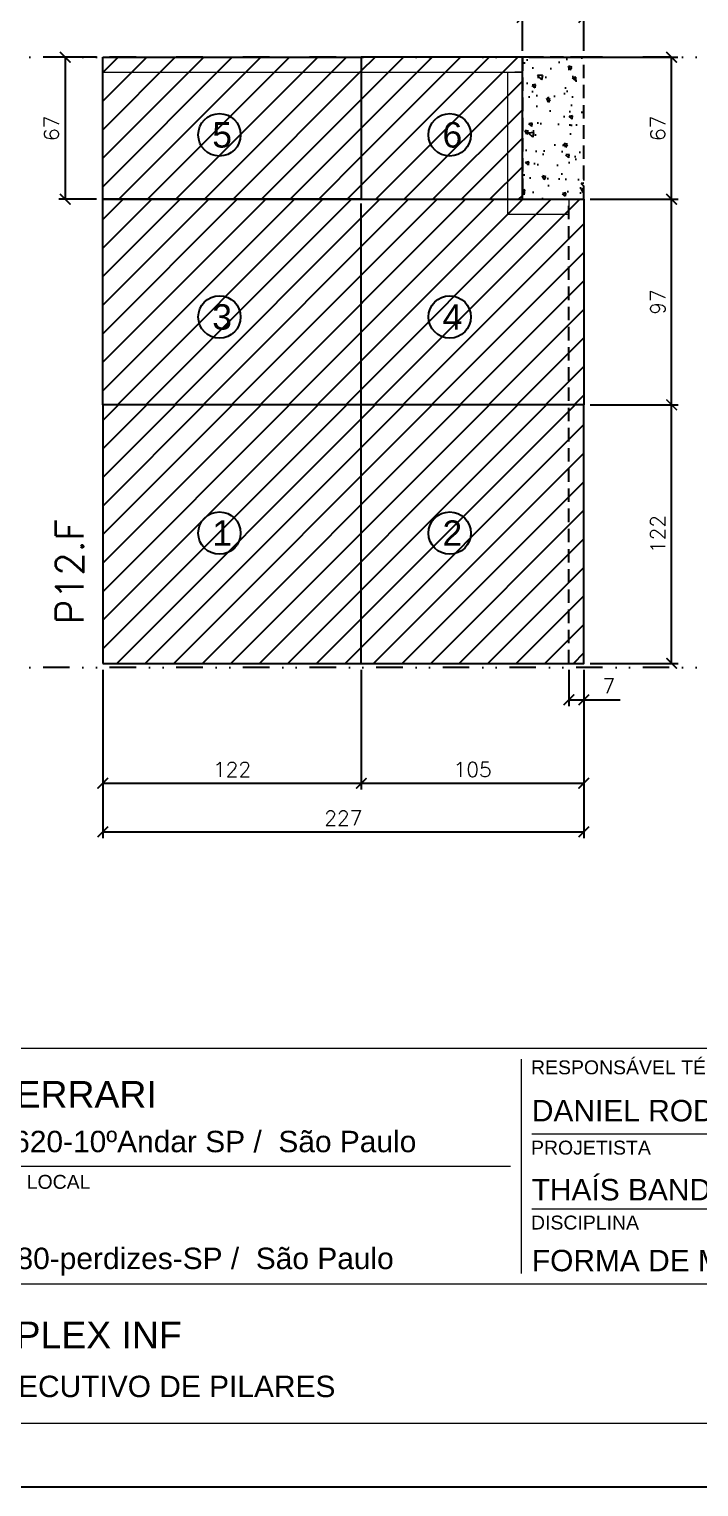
# Model space of a CAD drawing. Extents: x -23436 to 4767, y -3862 to 10024.
# Drawn here: x -15367 to -15051, y -518 to 170 of the extents above; entities that cross this region are included whole.
import ezdxf
from ezdxf.enums import TextEntityAlignment as Align

# ---------------------------------------------------------------- set-up
doc = ezdxf.new("R2010")
doc.units = 0
doc.header["$PDMODE"] = 2
doc.header["$PDSIZE"] = 10
doc.linetypes.add('DIVIDE2', pattern=[0.625, 0.25, -0.125, 0, -0.125, 0, -0.125])
doc.linetypes.add('HIDDEN', pattern=[9.525, 6.35, -3.175])
doc.layers.get('0').update_dxf_attribs({"lineweight": 13})
doc.layers.get('Defpoints').update_dxf_attribs({"lineweight": 13})
for name, color, linetype, lineweight in [('A-GENM', 7, 'Continuous', 18), ('cotas', 4, 'Continuous', 13), ('FOLHA MB', 7, 'Continuous', 13), ('Texto Seção', 7, 'Continuous', 15)]:
    doc.layers.add(name, color=color, linetype=linetype, lineweight=lineweight)
for name, color, linetype in [('Concreto', 250, 'HIDDEN'), ('Cota', 4, 'Continuous'), ('MB Logo', 254, 'Continuous'), ('Nível', 160, 'Continuous'), ('Painéis', 30, 'Continuous'), ('Reaproveitamento', 252, 'Continuous'), ('Romaneio', 10, 'Continuous'), ('Sarrafo de Pressão', 42, 'HIDDEN')]:
    doc.layers.add(name, color=color, linetype=linetype)
doc.layers.add('Laje_Perimetro', color=7, linetype='Continuous', plot=False)
doc.styles.add('ARIAL', font='arial.ttf', dxfattribs={"oblique": 15, "height": 25})
doc.styles.add('MB_C01', font='arial.ttf', dxfattribs={"height": 1.3})
doc.styles.add('MB_C02', font='arial.ttf', dxfattribs={"height": 2})
doc.styles.add('MB_C03', font='arial.ttf', dxfattribs={"height": 2.5})
doc.styles.add('REGUA-120', font='ROMANS.shx', dxfattribs={"height": 15})
doc.styles.add('ROMANS', font='romans.shx')
doc.dimstyles.new('Cota Paínel', dxfattribs={"dimtxt": 7, "dimasz": 5, "dimexe": 3, "dimexo": 3, "dimgap": 3, "dimtad": 1, "dimdec": 1, "dimzin": 12, "dimdsep": 46, "dimtxsty": 'ROMANS', "dimblk": 'ARCHTICK', "dimcen": 0, "dimclrd": 4, "dimclre": 4, "dimclrt": 1, "dimadec": 1, "dimazin": 3, "dimtfac": 1, "dimtdec": 1, "dimtmove": 0, "dimatfit": 3, "dimldrblk": 'OBLIQUE', "dimfxl": 0, "dimtolj": 1, "dimtzin": 12, "dimarcsym": 0})
doc.dimstyles.new('PAINEL', dxfattribs={"dimtxt": 7, "dimasz": 5, "dimexe": 3, "dimexo": 3, "dimgap": 3, "dimtad": 1, "dimdec": 1, "dimzin": 12, "dimdsep": 46, "dimtxsty": 'ROMANS', "dimblk": 'ARCHTICK', "dimcen": 0, "dimclrd": 4, "dimclre": 4, "dimclrt": 1, "dimadec": 1, "dimazin": 3, "dimtfac": 1, "dimtdec": 1, "dimtmove": 0, "dimatfit": 3, "dimldrblk": 'OBLIQUE', "dimfxl": 0, "dimtolj": 1, "dimtzin": 12, "dimarcsym": 0})
pattern_1 = [(140, (1606.151, 12872.556), (1.593909, 18.218467), [1.905, -20.955]), (85, (1606.15, 12872.556), (-19.105685, -3.524342), [1.524, -16.764058]), (190.45144, (1606.284, 12874.074), (-17.511775, 14.694125), [1.619001, -17.809024]), (136.1842, (1601.07, 12872.556), (4.204233, 27.107904), [2.8575, -31.4325]), (186.63556, (1601.42, 12874.815), (-24.742612, 23.740413), [2.428502, -26.71356]), (81.18415, (1601.07, 12872.556), (-24.742612, 23.740413), [2.285997, -25.145973]), (111, (1602.341, 12875.096), (10.22652, 15.161439), [1.905, -20.955]), (56, (1602.34, 12875.096), (-18.418797, 6.180203), [1.524, -16.764]), (161.451445, (1603.193, 12876.359), (-8.192277, 21.341642), [1.619001, -17.808994]), (127.5, (1606.151, 12872.5555), (-8.4555039, 0.3088603), [0, -16.5608, 0, -17.018, 0, -16.8275]), (97.5, (1606.151, 12872.5555), (-10.0180575, 6.6819663), [0, -9.7028, 0, -16.1798, 0, -6.4135]), (57.5, (1606.151, 12866.891), (0.5728744, 13.5590595), [0, -6.35, 0, -19.812, 0, -26.289]), (47.5, (1606.151, 12864.351), (-2.542649, 14.812918), [0, -8.255, 0, -13.1572, 0, -18.669])]
pattern_2 = [(45, (-11602.353, -4e-12), (-6.735192, 6.735192), [])]

# ---------------------------------------------------------------- blocks, each defined once
blk = doc.blocks.new('A$C169d8357')
at = {"layer": 'FOLHA MB', "color": 1}
for p, q in [((1109.82, 356.72), (70, 356.72)), ((786.55, 351.67), (786.55, 250.65)), ((938.09, 316.32), (791.61, 316.32)), ((781.5, 301.16), (450.7, 301.16)), ((938.09, 280.96), (791.61, 280.96)), ((938.09, 245.6), (450.7, 245.6))]:
    blk.add_line(p, q, dxfattribs=at)
for points in [[(0, 1199.94), (0, 149.94), (1485.02, 149.94), (1485.02, 1199.94)], [(70, 1169.94), (70, 179.94), (1455.02, 179.94), (1455.02, 1169.94)]]:
    blk.add_lwpolyline(points, close=True, dxfattribs=at)
at = {"layer": 'FOLHA MB', "color": 6}
for s, height, style, p in [('RESPONSÁVEL TÉCNICO', 6.5663, 'MB_C01', (791.21, 344.6)), ('Rua Hungria, 620-10ºAndar SP /  São Paulo', 10.102, 'MB_C02', (459.73, 307.83)), ('PROJETISTA', 6.566, 'MB_C01', (791.21, 306.72)), ('EMPREENDIMENTO E LOCAL', 6.5663, 'MB_C01', (454.33, 290.56)), ('DISCIPLINA', 6.566, 'MB_C01', (791.21, 271.36)), ('Rua Iperoig, 180-perdizes-SP /  São Paulo', 10.102, 'MB_C02', (459.73, 252.69)), ('PROJETO EXECUTIVO DE PILARES', 10.102, 'MB_C02', (459.73, 192.28))]:
    blk.add_text(s, height=height, dxfattribs=dict(at, style=style)).set_placement(p)
at = {"layer": 'FOLHA MB', "color": 5}
for s, height, style, p in [('TOLEDO FERRARI', 12.6276, 'MB_C03', (459.73, 328.83)), ('DANIEL RODRIGUES', 10.102, 'MB_C02', (791.61, 322.38)), ('THAÍS BANDEIRA', 10.102, 'MB_C02', (791.51, 285.11)), ('FORMA DE MADEIRA', 10.102, 'MB_C02', (791.61, 251.66)), ('TIPO E DUPLEX INF', 12.6276, 'MB_C03', (459.73, 215.3))]:
    blk.add_text(s, height=height, dxfattribs=dict(at, style=style)).set_placement(p)
blk = doc.blocks.new('_ArchTick')
at = {"color": 0, "linetype": 'ByBlock', "const_width": 0.15}
blk.add_lwpolyline([(-0.5, -0.5), (0.5, 0.5)], dxfattribs=at)
blk = doc.blocks.new('*D4454')
at = {"layer": 'Cota', "color": 4, "lineweight": -2, "transparency": 16777216}
for p, q in [((-15102.26, -7.21), (-15060.79, -7.21)), ((-15063.79, -129.21), (-15063.79, -7.21)), ((-15102.26, -129.21), (-15060.79, -129.21))]:
    blk.add_line(p, q, dxfattribs=at)
at = {"layer": 'Defpoints', "color": 0, "transparency": 16777216}
for p in [(-15105.26, -7.21), (-15063.79, -7.21), (-15105.26, -129.21)]:
    blk.add_point(p, dxfattribs=at)
at = {"layer": 'Cota', "color": 4, "lineweight": -2, "transparency": 16777216, "xscale": 5, "yscale": 5, "zscale": 5}
for p, rotation in [((-15063.79, -7.21), 90), ((-15063.79, -129.21), 270)]:
    blk.add_blockref('_ArchTick', p, dxfattribs=dict(at, rotation=rotation))
at = {"layer": 'Cota', "color": 1, "transparency": 16777216, "insert": (-15070.29, -68.21), "char_height": 7, "attachment_point": 5, "rotation": 90, "style": 'ROMANS'}
blk.add_mtext('\\A1;122', dxfattribs=at)
blk = doc.blocks.new('_OBLIQUE')
at = {"color": 0, "linetype": 'ByBlock', "lineweight": -2}
for p, q in [((0, 0), (-1, 0)), ((-0.5, -0.5), (0.5, 0.5))]:
    blk.add_line(p, q, dxfattribs=at)
blk = doc.blocks.new('*D4455')
at = {"layer": 'Cota', "color": 4, "lineweight": -2, "transparency": 16777216}
for p, q in [((-15112.26, -132.21), (-15112.26, -149.37)), ((-15105.26, -132.21), (-15105.26, -149.37)), ((-15112.26, -146.37), (-15105.26, -146.37)), ((-15105.26, -146.37), (-15088.09, -146.37))]:
    blk.add_line(p, q, dxfattribs=at)
at = {"layer": 'Defpoints', "color": 0, "transparency": 16777216}
for p in [(-15112.26, -129.21), (-15105.26, -129.21), (-15105.26, -146.37)]:
    blk.add_point(p, dxfattribs=at)
at = {"layer": 'Cota', "color": 4, "lineweight": -2, "transparency": 16777216, "xscale": 5, "yscale": 5, "zscale": 5, "rotation": 180}
blk.add_blockref('_ArchTick', (-15112.26, -146.37), dxfattribs=at)
at = {"layer": 'Cota', "color": 4, "lineweight": -2, "transparency": 16777216, "xscale": 5, "yscale": 5, "zscale": 5}
blk.add_blockref('_ArchTick', (-15105.26, -146.37), dxfattribs=at)
at = {"layer": 'Cota', "color": 1, "transparency": 16777216, "insert": (-15093.43, -139.87), "char_height": 7, "attachment_point": 5, "style": 'ROMANS'}
blk.add_mtext('\\A1;7', dxfattribs=at)
blk = doc.blocks.new('*D4460')
at = {"layer": 'Cota', "color": 4, "lineweight": -2, "transparency": 16777216}
for p, q in [((-15332.26, -132.21), (-15332.26, -188.76)), ((-15210.26, -132.21), (-15210.26, -188.76)), ((-15332.26, -185.76), (-15210.26, -185.76))]:
    blk.add_line(p, q, dxfattribs=at)
at = {"layer": 'Defpoints', "color": 0, "transparency": 16777216}
for p in [(-15332.26, -129.21), (-15210.26, -129.21), (-15210.26, -185.76)]:
    blk.add_point(p, dxfattribs=at)
at = {"layer": 'Cota', "color": 4, "lineweight": -2, "transparency": 16777216, "xscale": 5, "yscale": 5, "zscale": 5, "rotation": 180}
blk.add_blockref('_ArchTick', (-15332.26, -185.76), dxfattribs=at)
at = {"layer": 'Cota', "color": 4, "lineweight": -2, "transparency": 16777216, "xscale": 5, "yscale": 5, "zscale": 5}
blk.add_blockref('_ArchTick', (-15210.26, -185.76), dxfattribs=at)
at = {"layer": 'Cota', "color": 1, "transparency": 16777216, "insert": (-15271.26, -179.26), "char_height": 7, "attachment_point": 5, "style": 'ROMANS'}
blk.add_mtext('\\A1;122', dxfattribs=at)
blk = doc.blocks.new('*D4461')
at = {"layer": 'Cota', "color": 4, "lineweight": -2, "transparency": 16777216}
for p, q in [((-15210.26, -132.21), (-15210.26, -188.76)), ((-15105.26, -132.21), (-15105.26, -188.76)), ((-15210.26, -185.76), (-15105.26, -185.76))]:
    blk.add_line(p, q, dxfattribs=at)
at = {"layer": 'Defpoints', "color": 0, "transparency": 16777216}
for p in [(-15210.26, -129.21), (-15105.26, -129.21), (-15105.26, -185.76)]:
    blk.add_point(p, dxfattribs=at)
at = {"layer": 'Cota', "color": 4, "lineweight": -2, "transparency": 16777216, "xscale": 5, "yscale": 5, "zscale": 5, "rotation": 180}
blk.add_blockref('_ArchTick', (-15210.26, -185.76), dxfattribs=at)
at = {"layer": 'Cota', "color": 4, "lineweight": -2, "transparency": 16777216, "xscale": 5, "yscale": 5, "zscale": 5}
blk.add_blockref('_ArchTick', (-15105.26, -185.76), dxfattribs=at)
at = {"layer": 'Cota', "color": 1, "transparency": 16777216, "insert": (-15157.76, -179.26), "char_height": 7, "attachment_point": 5, "style": 'ROMANS'}
blk.add_mtext('\\A1;105', dxfattribs=at)
blk = doc.blocks.new('*D4462')
at = {"layer": 'Cota', "color": 4, "lineweight": -2, "transparency": 16777216}
for p, q in [((-15332.26, -132.21), (-15332.26, -211.69)), ((-15105.26, -132.21), (-15105.26, -211.69)), ((-15332.26, -208.69), (-15105.26, -208.69))]:
    blk.add_line(p, q, dxfattribs=at)
at = {"layer": 'Defpoints', "color": 0, "transparency": 16777216}
for p in [(-15332.26, -129.21), (-15105.26, -129.21), (-15105.26, -208.69)]:
    blk.add_point(p, dxfattribs=at)
at = {"layer": 'Cota', "color": 4, "lineweight": -2, "transparency": 16777216, "xscale": 5, "yscale": 5, "zscale": 5, "rotation": 180}
blk.add_blockref('_ArchTick', (-15332.26, -208.69), dxfattribs=at)
at = {"layer": 'Cota', "color": 4, "lineweight": -2, "transparency": 16777216, "xscale": 5, "yscale": 5, "zscale": 5}
blk.add_blockref('_ArchTick', (-15105.26, -208.69), dxfattribs=at)
at = {"layer": 'Cota', "color": 1, "transparency": 16777216, "insert": (-15218.76, -202.19), "char_height": 7, "attachment_point": 5, "style": 'ROMANS'}
blk.add_mtext('\\A1;227', dxfattribs=at)
blk = doc.blocks.new('*D4472')
at = {"layer": 'A-GENM', "color": 4, "lineweight": -2, "transparency": 16777216}
for p, q in [((-15102.26, 89.79), (-15060.79, 89.79)), ((-15063.79, -7.21), (-15063.79, 89.79)), ((-15102.26, -7.21), (-15060.79, -7.21))]:
    blk.add_line(p, q, dxfattribs=at)
at = {"layer": 'Defpoints', "color": 0, "transparency": 16777216}
for p in [(-15105.26, 89.79), (-15063.79, 89.79), (-15105.26, -7.21)]:
    blk.add_point(p, dxfattribs=at)
at = {"layer": 'A-GENM', "color": 4, "lineweight": -2, "transparency": 16777216, "xscale": 5, "yscale": 5, "zscale": 5}
for p, rotation in [((-15063.79, 89.79), 90), ((-15063.79, -7.21), 270)]:
    blk.add_blockref('_ArchTick', p, dxfattribs=dict(at, rotation=rotation))
at = {"layer": 'A-GENM', "color": 1, "transparency": 16777216, "insert": (-15070.29, 41.29), "char_height": 7, "attachment_point": 5, "rotation": 90, "style": 'ROMANS'}
blk.add_mtext('\\A1;97', dxfattribs=at)
blk = doc.blocks.new('*D4475')
at = {"layer": 'A-GENM', "color": 4, "lineweight": -2, "transparency": 16777216}
for p, q in [((-15131.26, 156.79), (-15060.8, 156.79)), ((-15063.8, 89.79), (-15063.8, 156.79)), ((-15102.26, 89.79), (-15060.8, 89.79))]:
    blk.add_line(p, q, dxfattribs=at)
at = {"layer": 'Defpoints', "color": 0, "transparency": 16777216}
for p in [(-15134.26, 156.79), (-15063.8, 156.79), (-15105.26, 89.79)]:
    blk.add_point(p, dxfattribs=at)
at = {"layer": 'A-GENM', "color": 4, "lineweight": -2, "transparency": 16777216, "xscale": 5, "yscale": 5, "zscale": 5}
for p, rotation in [((-15063.8, 156.79), 90), ((-15063.8, 89.79), 270)]:
    blk.add_blockref('_ArchTick', p, dxfattribs=dict(at, rotation=rotation))
at = {"layer": 'A-GENM', "color": 1, "transparency": 16777216, "insert": (-15070.3, 123.29), "char_height": 7, "attachment_point": 5, "rotation": 90, "style": 'ROMANS'}
blk.add_mtext('\\A1;67', dxfattribs=at)
blk = doc.blocks.new('*D4495')
at = {"layer": 'cotas', "color": 4, "lineweight": -2, "transparency": 16777216}
for p, q in [((-15335.26, 156.79), (-15352.98, 156.79)), ((-15349.98, 156.79), (-15349.98, 89.79)), ((-15335.26, 89.79), (-15352.98, 89.79))]:
    blk.add_line(p, q, dxfattribs=at)
at = {"layer": 'Defpoints', "color": 0, "transparency": 16777216}
for p in [(-15332.26, 156.79), (-15349.98, 89.79), (-15332.26, 89.79)]:
    blk.add_point(p, dxfattribs=at)
at = {"layer": 'cotas', "color": 4, "lineweight": -2, "transparency": 16777216, "xscale": 5, "yscale": 5, "zscale": 5}
for p, rotation in [((-15349.98, 156.79), 90), ((-15349.98, 89.79), 270)]:
    blk.add_blockref('_ArchTick', p, dxfattribs=dict(at, rotation=rotation))
at = {"layer": 'cotas', "color": 1, "transparency": 16777216, "insert": (-15356.48, 123.29), "char_height": 7, "attachment_point": 5, "rotation": 90, "style": 'ROMANS'}
blk.add_mtext('\\A1;67', dxfattribs=at)
blk = doc.blocks.new('*D4496')
at = {"layer": 'cotas', "color": 4, "lineweight": -2, "transparency": 16777216}
for p, q in [((-15134.26, 159.79), (-15134.26, 178.59)), ((-15134.26, 175.59), (-15105.26, 175.59)), ((-15105.26, 159.79), (-15105.26, 178.59))]:
    blk.add_line(p, q, dxfattribs=at)
at = {"layer": 'Defpoints', "color": 0, "transparency": 16777216}
for p in [(-15105.26, 175.59), (-15134.26, 156.79), (-15105.26, 156.79)]:
    blk.add_point(p, dxfattribs=at)
at = {"layer": 'cotas', "color": 4, "lineweight": -2, "transparency": 16777216, "xscale": 5, "yscale": 5, "zscale": 5, "rotation": 180}
blk.add_blockref('_ArchTick', (-15134.26, 175.59), dxfattribs=at)
at = {"layer": 'cotas', "color": 4, "lineweight": -2, "transparency": 16777216, "xscale": 5, "yscale": 5, "zscale": 5}
blk.add_blockref('_ArchTick', (-15105.26, 175.59), dxfattribs=at)
at = {"layer": 'cotas', "color": 1, "transparency": 16777216, "insert": (-15119.76, 182.09), "char_height": 7, "attachment_point": 5, "style": 'ROMANS'}
blk.add_mtext('\\A1;29', dxfattribs=at)

msp = doc.modelspace()

# ---------------------------------------------------------------- hatches: boundary and pattern name
at = {"layer": 'Concreto'}
h = msp.add_hatch(dxfattribs=at)
h.set_pattern_fill('AR-CONC', color=256, scale=0.1, angle=-270)
h.set_pattern_definition(pattern_1)
h.paths.add_polyline_path([(-15134.259, 89.79), (-15105.259, 89.79), (-15105.259, 156.79), (-15134.259, 156.79)])
h = msp.add_hatch(dxfattribs=at)
h.set_pattern_fill('AR-CONC', color=256, scale=0.1, angle=-270)
h.set_pattern_definition(pattern_1)
h.paths.add_polyline_path([(-15134.259, 89.79), (-15105.259, 89.79), (-15105.259, 156.79), (-15134.259, 156.79)])
at = {"layer": 'Reaproveitamento'}
h = msp.add_hatch(dxfattribs=at)
h.set_pattern_fill('ANSI31', color=256, scale=3, style=0)
h.set_pattern_definition(pattern_2)
h.paths.add_polyline_path([(-15332.262, 156.788), (-15210.262, 156.788), (-15210.259, 89.79), (-15332.259, 89.79)])
h = msp.add_hatch(dxfattribs=at)
h.set_pattern_fill('ANSI31', color=256, scale=3, style=0)
h.set_pattern_definition(pattern_2)
h.paths.add_polyline_path([(-15134.259, 156.79), (-15210.259, 156.79), (-15210.259, 89.79), (-15134.259, 89.79)])
h = msp.add_hatch(dxfattribs=at)
h.set_pattern_fill('ANSI31', color=256, scale=3, style=0)
h.set_pattern_definition([(45, (-11602.353, -2), (-6.735192, 6.735192), [])])
h.paths.add_polyline_path([(-15332.259, 89.79), (-15105.259, 89.79), (-15105.259, -7.21), (-15332.259, -7.21)])
h = msp.add_hatch(dxfattribs=at)
h.set_pattern_fill('ANSI31', color=256, scale=3, style=0)
h.set_pattern_definition([(45, (1606.13, 4652.331), (-6.735192, 6.735192), [])])
h.paths.add_polyline_path([(-15332.259, -129.21), (-15105.259, -129.21), (-15105.259, -7.21), (-15332.259, -7.21)])

# ---------------------------------------------------------------- linework, layer by layer
at = {"layer": 'Concreto'}
msp.add_lwpolyline([(-15134.259, 89.79), (-15105.259, 89.79), (-15105.259, 156.79), (-15134.259, 156.79)], close=True, dxfattribs=at)
at = {"layer": 'cotas', "color": 50}
for p, q in [((-15332.262, 156.788), (-15134.259, 156.79)), ((-15332.262, 156.788), (-15332.262, 153.288)), ((-15332.262, 149.788), (-15332.262, 153.288)), ((-15134.259, 156.79), (-15134.259, 153.29)), ((-15134.259, 149.79), (-15134.259, 153.29)), ((-15332.262, 149.788), (-15134.259, 149.79)), ((-15141.259, 149.79), (-15137.759, 149.79)), ((-15141.259, 149.79), (-15141.259, 82.79)), ((-15134.259, 149.79), (-15137.759, 149.79)), ((-15134.259, 149.79), (-15134.259, 89.79)), ((-15134.259, 89.79), (-15137.759, 86.29)), ((-15134.259, 89.79), (-15112.259, 89.79)), ((-15112.259, 89.79), (-15112.259, 86.29)), ((-15141.259, 82.79), (-15137.759, 86.29)), ((-15141.259, 82.79), (-15112.259, 82.79)), ((-15112.259, 82.79), (-15112.259, 86.29))]:
    msp.add_line(p, q, dxfattribs=at)
at = {"layer": 'Laje_Perimetro'}
msp.add_lwpolyline([(-14436.356, 532.259), (-15921.377, 532.259), (-15921.377, -517.741), (-14436.356, -517.741)], close=True, dxfattribs=at)
at = {"layer": 'Nível', "linetype": 'DIVIDE2', "ltscale": 50}
for p, q in [((-14498.846, 156.79), (-15849.747, 156.79)), ((-14498.846, -131.21), (-15849.747, -131.21))]:
    msp.add_line(p, q, dxfattribs=at)
at = {"layer": 'Painéis', "color": 32, "true_color": 0xcd6928}
msp.add_line((-15210.259, -129.21), (-15210.259, 87.79), dxfattribs=at)
for points in [[(-15332.262, 156.788), (-15210.262, 156.788), (-15210.259, 89.79), (-15332.259, 89.79)], [(-15134.259, 156.79), (-15210.259, 156.79), (-15210.259, 89.79), (-15134.259, 89.79)], [(-15332.259, 89.79), (-15105.259, 89.79), (-15105.259, -7.21), (-15332.259, -7.21)], [(-15332.259, -129.21), (-15105.259, -129.21), (-15105.259, -7.21), (-15332.259, -7.21)]]:
    msp.add_lwpolyline(points, close=True, dxfattribs=at)
at = {"layer": 'Romaneio'}
for centre in [(-15277.212, 120.187), (-15168.529, 120.187), (-15277.212, 34.254), (-15168.529, 34.254), (-15277.212, -67.729), (-15168.529, -67.729)]:
    msp.add_circle(centre, 10, dxfattribs=at)
at = {"layer": 'Sarrafo de Pressão'}
msp.add_line((-15112.259, -129.21), (-15112.259, 89.79), dxfattribs=at)

# ---------------------------------------------------------------- block references
at = {"layer": 'MB Logo'}
msp.add_blockref('A$C169d8357', (-15921.377, -667.679), dxfattribs=at)

# ---------------------------------------------------------------- texts
at = {"layer": 'Romaneio', "color": 0, "style": 'ARIAL'}
for s, p in [('5', (-15275.96, 120.187)), ('6', (-15167.277, 120.187)), ('3', (-15275.96, 34.254)), ('4', (-15167.277, 34.254)), ('1', (-15275.96, -67.729)), ('2', (-15167.277, -67.729))]:
    msp.add_text(s, height=12, dxfattribs=at).set_placement(p, align=Align.MIDDLE_CENTER)
at = {"layer": 'Texto Seção', "insert": (-15341.387, -110.745), "char_height": 13, "width": 285.32988, "attachment_point": 7, "rotation": 90, "style": 'REGUA-120'}
msp.add_mtext('P12.F', dxfattribs=at)

# ---------------------------------------------------------------- dimensions: what is measured, and where the dimension line sits
at = {"layer": 'A-GENM', "color": 6}
dim = msp.add_linear_dim(base=(-15063.797, 156.788), p1=(-15105.259, 89.79), p2=(-15134.259, 156.788), angle=90, dimstyle='PAINEL', override={"dimarcsym": 2}, dxfattribs=at)
dim.commit()
dim.dimension.update_dxf_attribs({"geometry": '*D4475', "text_midpoint": (-15070.297, 123.289)})
at = {"layer": 'A-GENM'}
dim = msp.add_linear_dim(base=(-15063.794, 89.79), p1=(-15105.259, -7.21), p2=(-15105.259, 89.79), angle=90, dimstyle='PAINEL', override={"dimarcsym": 2}, dxfattribs=at)
dim.commit()
dim.dimension.update_dxf_attribs({"geometry": '*D4472', "text_midpoint": (-15070.294, 41.29)})
at = {"layer": 'Cota', "color": 2}
dim = msp.add_linear_dim(base=(-15063.794, -7.21), p1=(-15105.259, -129.21), p2=(-15105.259, -7.21), angle=90, dimstyle='Cota Paínel', dxfattribs=at)
dim.commit()
dim.dimension.update_dxf_attribs({"geometry": '*D4454', "text_midpoint": (-15070.294, -68.21)})
for base, p1, p2, picture, middle in [((-15210.259, -185.762), (-15332.259, -129.21), (-15210.259, -129.21), '*D4460', (-15271.259, -179.262)), ((-15105.259, -208.687), (-15332.259, -129.21), (-15105.259, -129.21), '*D4462', (-15218.759, -202.187)), ((-15105.259, -185.762), (-15210.259, -129.21), (-15105.259, -129.21), '*D4461', (-15157.759, -179.262))]:
    dim = msp.add_linear_dim(base=base, p1=p1, p2=p2, dimstyle='Cota Paínel', dxfattribs=at)
    dim.commit()
    dim.dimension.update_dxf_attribs({"geometry": picture, "text_midpoint": middle})
at = {"layer": 'Cota'}
dim = msp.add_linear_dim(base=(-15105.259, -146.367), p1=(-15112.259, -129.21), p2=(-15105.259, -129.21), angle=180, dimstyle='Cota Paínel', dxfattribs=at)
dim.commit()
dim.dimension.update_dxf_attribs({"geometry": '*D4455', "text_midpoint": (-15093.426, -146.367), "dimtype": 160})
at = {"layer": 'cotas'}
dim = msp.add_linear_dim(base=(-15105.262, 175.59), p1=(-15134.259, 156.79), p2=(-15105.262, 156.79), dimstyle='PAINEL', override={"dimarcsym": 2}, dxfattribs=at)
dim.commit()
dim.dimension.update_dxf_attribs({"geometry": '*D4496', "text_midpoint": (-15119.761, 182.09)})
dim = msp.add_linear_dim(base=(-15349.983, 89.79), p1=(-15332.262, 156.788), p2=(-15332.259, 89.79), angle=90, dimstyle='PAINEL', override={"dimarcsym": 2}, dxfattribs=at)
dim.commit()
dim.dimension.update_dxf_attribs({"geometry": '*D4495', "text_midpoint": (-15356.483, 123.289)})

doc.saveas('drawing.dxf')
